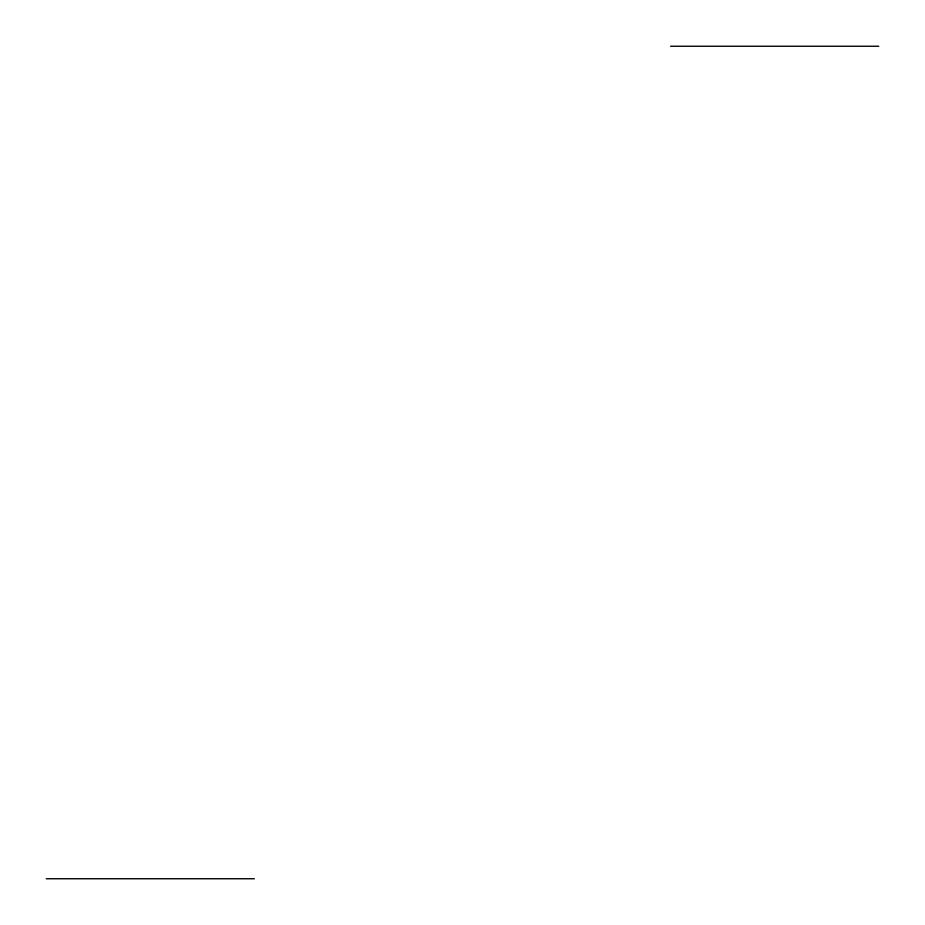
<?xml version="1.0" encoding="UTF-8"?>
<svg xmlns="http://www.w3.org/2000/svg" width="925" height="925" viewBox="0 0 925 925"><rect width="100%" height="100%" fill="white"/><g stroke="black" fill="none" stroke-linecap="round" stroke-linejoin="round"><path stroke-width="1.39" d="M670.625 46.25L878.75 46.25M46.25 878.75L254.375 878.75"/></g></svg>
